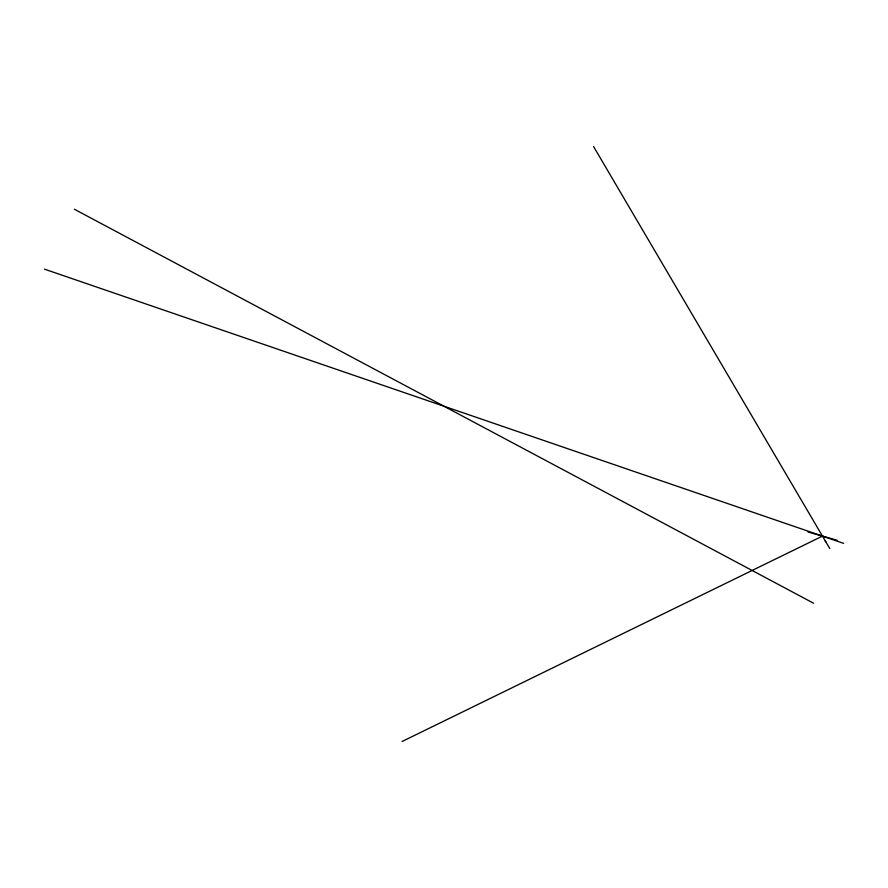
<?xml version="1.0" encoding="UTF-8"?>
<svg xmlns="http://www.w3.org/2000/svg" width="888" height="888" viewBox="0 0 888 888"><rect width="100%" height="100%" fill="white"/><g stroke="black" fill="none" stroke-linecap="round" stroke-linejoin="round"><path stroke-width="1.33" d="M402.098 741.491L822.455 536.108L837.062 540.248M822.01 535.964L822.954 536.263M808.047 532.012L822.099 535.997M44.4 269.12L843.6 543.356M74.425 209.257L813.575 603.218M825.818 541.835L825.274 540.892M593.55 146.509L829.769 548.54"/></g></svg>
